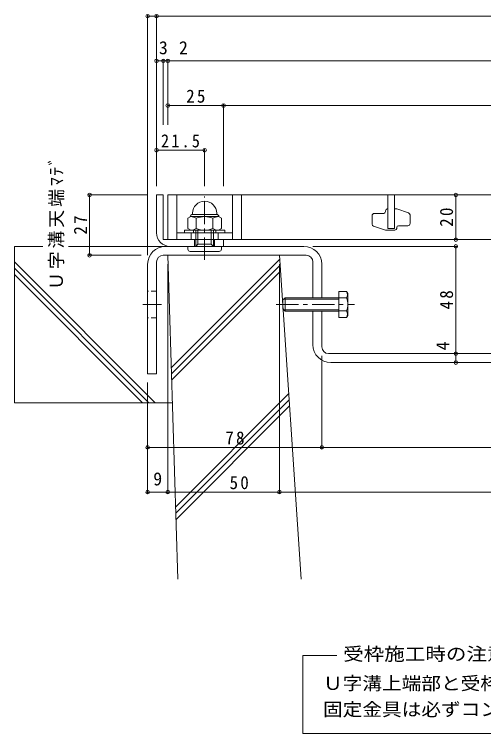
# Model space of a CAD drawing. Units: millimetres on the paper, enlarged 10 times, with parts at other scales. Extents: x -2184 to 2306, y -1959 to 1524.
# Drawn here: x -2184 to -1134, y -1407 to 203 of the extents above; entities that cross this region are included whole.
import ezdxf
from ezdxf.enums import TextEntityAlignment as Align

# ---------------------------------------------------------------- set-up
doc = ezdxf.new("R2010")
doc.units = ezdxf.units.MM
doc.header["$LTSCALE"] = 10
doc.header["$PDMODE"] = 32
doc.header["$PDSIZE"] = 8
doc.linetypes.add('CHAIN1', pattern=[8, 5, -1, 1, -1])
doc.linetypes.add('DASHED1', pattern=[1.8, 1.2, -0.6])
for name, color, linetype, lineweight in [('D-1_躯体', 2, 'Continuous', 9), ('D-2_仕上', 3, 'Continuous', 9), ('D-4_文字', 7, 'Continuous', 9), ('D-5_建具', 7, 'Continuous', 9), ('D-6_間仕切', 6, 'Continuous', 9), ('D-8_ハッチ', 3, 'Continuous', 9), ('D-A_インテリア', 2, 'Continuous', 9), ('D-B_衛生陶器', 2, 'Continuous', 9)]:
    doc.layers.add(name, color=color, linetype=linetype, lineweight=lineweight)
doc.styles.add('ＭＳ ゴシック', font='')
doc.styles.get('ＭＳ ゴシック').set_extended_font_data('MS Gothic')

msp = doc.modelspace()

# ---------------------------------------------------------------- linework, layer by layer
at = {"layer": 'D-1_躯体'}
for p, q in [((-1865.89, -201.37), (-1865.89, -286.37)), ((-1780.89, -316.37), (-1780.89, -301.37)), ((-1735.89, -316.37), (-1735.89, -301.37))]:
    msp.add_line(p, q, dxfattribs=at)
for points in [[(-1850.89, -300.37), (-1850.89, -201.37), (-1865.89, -201.37)], [(-1835.89, -316.37), (-1715.89, -316.37), (-1715.89, -301.37), (-1849.89, -301.37)]]:
    msp.add_lwpolyline(points, dxfattribs=at)
for centre, radius in [((-1835.89, -286.37), 30), ((-1849.89, -300.37), 1)]:
    msp.add_arc(centre, radius, 180, 270, dxfattribs=at)
at = {"layer": 'D-2_仕上'}
for p, q in [((-1840.89, -301.37), (-1840.89, -201.37)), ((-1820.89, -301.37), (-1820.89, -201.37)), ((-1695.89, -301.37), (-1695.89, -201.37)), ((-1675.89, -301.37), (-1675.89, -201.37)), ((-1348.39, -276.37), (-1348.39, -201.37)), ((-1333.39, -201.37), (-1333.39, -276.37)), ((-1353.39, -238.62), (-1353.39, -236.62)), ((-1349.39, -232.62), (-1348.39, -232.62)), ((-1333.39, -232.62), (-1328.39, -232.62)), ((-1328.39, -232.62), (-1301.81, -241.48)), ((-1383.39, -266.51), (-1383.39, -247.62)), ((-1378.39, -242.62), (-1357.39, -242.62)), ((-1298.39, -246.22), (-1298.39, -265.12)), ((-1303.39, -270.12), (-1324.39, -270.12)), ((-1695.89, -286.37), (-1820.89, -286.37)), ((-1788.39, -301.37), (-1788.39, -286.37)), ((-1728.39, -301.37), (-1728.39, -286.37)), ((-1348.39, -276.37), (-1333.39, -276.37)), ((-1328.39, -274.12), (-1328.39, -276.12)), ((159.11, -301.37), (-1840.89, -301.37))]:
    msp.add_line(p, q, dxfattribs=at)
for points in [[(-1840.89, -201.37), (159.11, -201.37), (159.11, -301.37)], [(-1332.39, -280.12), (-1353.39, -280.12), (-1379.98, -271.26)]]:
    msp.add_lwpolyline(points, dxfattribs=at)
for centre, radius, start, end in [((-1357.39, -238.62), 4, 270, 0), ((-1349.39, -236.62), 4, 90, 180), ((-1378.39, -247.62), 5, 90, 180), ((-1303.39, -246.22), 5, 0, 71.56505), ((-1378.39, -266.51), 5, 180, 251.56505), ((-1324.39, -274.12), 4, 90, 180), ((-1303.39, -265.12), 5, 270, 0), ((-1332.39, -276.12), 4, 270, 0)]:
    msp.add_arc(centre, radius, start, end, dxfattribs=at)
at = {"layer": 'D-4_文字'}
for p, q in [((-1885.89, 201.63), (-1885.89, -336.37)), ((-1885.89, 198.63), (-1865.89, 198.63)), ((-1865.89, 201.63), (-1865.89, -181.37)), ((-1865.89, 198.63), (184.11, 198.63)), ((-1865.89, 98.63), (-1850.89, 98.63)), ((-1850.89, 101.63), (-1850.89, -44.19)), ((-1850.89, 98.63), (-1840.89, 98.63)), ((-1840.89, 101.63), (-1840.89, -44.19)), ((-1840.89, 98.63), (159.11, 98.63)), ((-1715.89, 1.63), (-1715.89, -181.37)), ((-1840.89, -1.37), (-1715.89, -1.37)), ((-1715.89, -1.37), (34.11, -1.37)), ((-1865.89, -101.37), (-1758.39, -101.37)), ((-1758.39, -98.37), (-1758.39, -181.37)), ((-2018.89, -201.37), (-1885.89, -201.37)), ((-2015.89, -201.37), (-2015.89, -336.37)), ((-1195.89, -201.37), (-1195.89, -301.37)), ((-1192.89, -316.37), (-1515.89, -316.37)), ((-1195.89, -316.37), (-1195.89, -556.37)), ((-2018.89, -336.37), (-1900.54, -336.37)), ((-1840.89, -869.04), (-1840.89, -356.37)), ((-1590.89, -869.04), (-1590.89, -356.37)), ((-1495.89, -769.15), (-1495.89, -561.37)), ((-1195.89, -556.37), (-1195.89, -576.37)), ((-1885.89, -869.04), (-1885.89, -621.37)), ((-1885.89, -766.15), (-1495.89, -766.15)), ((-1495.89, -766.15), (-185.89, -766.15)), ((-1885.89, -866.04), (-1840.89, -866.04)), ((-1840.89, -866.04), (-1590.89, -866.04)), ((-1590.89, -866.04), (-90.89, -866.04))]:
    msp.add_line(p, q, dxfattribs=at)
for p in [(-1885.89, 198.63), (-1865.89, 198.63), (-1865.89, 98.63), (-1850.89, 98.63), (-1840.89, 98.63), (-1840.89, -1.37), (-1715.89, -1.37), (-1865.89, -101.37), (-1758.39, -101.37), (-2015.89, -201.37), (-1195.89, -201.37), (-1195.89, -301.37), (-1195.89, -316.37), (-2015.89, -336.37), (-1195.89, -556.37), (-1195.89, -576.37), (-1885.89, -766.15), (-1495.89, -766.15), (-1885.89, -866.04), (-1840.89, -866.04), (-1590.89, -866.04)]:
    msp.add_point(p, dxfattribs=at)
at = {"layer": 'D-5_建具'}
for p, q in [((-1538.19, -1231.99), (-1462.1, -1231.99)), ((-1538.19, -1406.6), (-1538.19, -1231.99)), ((-143.6, -1406.6), (-1538.19, -1406.6))]:
    msp.add_line(p, q, dxfattribs=at)
at = {"layer": 'D-6_間仕切'}
for p, q in [((-2184.29, -316.37), (-2184.29, -666.37)), ((-2120.74, -316.37), (-2184.29, -316.37)), ((-1845.94, -316.37), (-2062.89, -316.37)), ((-1840.89, -336.37), (-1590.89, -336.37)), ((-1840.89, -336.37), (-1818.24, -1061.37)), ((-1542.56, -1061.37), (-1590.89, -336.37)), ((-1869.08, -666.37), (-2184.29, -351.16)), ((-1833.03, -588.01), (-1590.3, -345.28)), ((-1883.22, -666.37), (-2184.29, -365.3)), ((-1832.6, -601.72), (-1589.42, -358.54)), ((-1897.37, -666.37), (-2184.29, -379.44)), ((-1832.17, -615.43), (-1588.53, -371.79)), ((-1823.29, -899.73), (-1570.21, -646.65)), ((-1830.58, -666.37), (-2184.29, -666.37)), ((-1822.86, -913.45), (-1569.32, -659.91)), ((-1822.43, -927.16), (-1568.44, -673.17))]:
    msp.add_line(p, q, dxfattribs=at)
at = {"layer": 'D-8_ハッチ'}
for p, q in [((-1845.89, -316.37), (-1535.89, -316.37)), ((-1850.89, -336.37), (-1530.89, -336.37)), ((-1865.89, -601.37), (-1865.89, -351.37)), ((-1515.89, -351.37), (-1515.89, -431.37)), ((-1885.89, -601.37), (-1885.89, -356.37)), ((-1495.89, -356.37), (-1495.89, -431.37)), ((-1515.89, -461.37), (-1515.89, -536.37)), ((-1495.89, -461.37), (-1495.89, -541.37)), ((-1480.89, -556.37), (-200.89, -556.37)), ((-1475.89, -576.37), (-205.89, -576.37)), ((-1885.89, -601.37), (-1865.89, -601.37))]:
    msp.add_line(p, q, dxfattribs=at)
at = {"layer": 'D-8_ハッチ', "linetype": 'DASHED1'}
for p, q in [((-1865.89, -416.37), (-1885.89, -416.37)), ((-1865.89, -476.37), (-1885.89, -476.37))]:
    msp.add_line(p, q, dxfattribs=at)
at = {"layer": 'D-8_ハッチ', "color": 7, "linetype": 'CHAIN1'}
msp.add_line((-1896.54, -446.37), (-1855.25, -446.37), dxfattribs=at)
at = {"layer": 'D-8_ハッチ'}
for centre, radius, start, end in [((-1845.89, -356.37), 40, 90, 180), ((-1535.89, -356.37), 40, 0, 90), ((-1850.89, -351.37), 15, 90, 180), ((-1530.89, -351.37), 15, 0, 90), ((-1475.89, -536.37), 40, 180, 270), ((-1480.89, -541.37), 15, 180, 270)]:
    msp.add_arc(centre, radius, start, end, dxfattribs=at)
at = {"layer": 'D-A_インテリア'}
for p, q in [((-1457.89, -417.5), (-1440.42, -417.5)), ((-1457.89, -417.5), (-1457.89, -475.24)), ((-1440.42, -417.5), (-1437.89, -421.87)), ((-1577.89, -431.37), (-1582.89, -436.37)), ((-1457.89, -434.37), (-1580.89, -434.37)), ((-1577.89, -431.37), (-1577.89, -461.37)), ((-1457.89, -431.37), (-1577.89, -431.37)), ((-1457.89, -431.93), (-1440.42, -431.93)), ((-1437.89, -421.87), (-1437.89, -470.87)), ((-1582.89, -436.37), (-1582.89, -456.37)), ((-1577.89, -461.37), (-1582.89, -456.37)), ((-1457.89, -458.37), (-1580.89, -458.37)), ((-1457.89, -461.37), (-1577.89, -461.37)), ((-1457.89, -460.8), (-1440.42, -460.8)), ((-1457.89, -475.24), (-1440.42, -475.24)), ((-1440.42, -475.24), (-1437.89, -470.87))]:
    msp.add_line(p, q, dxfattribs=at)
at = {"layer": 'D-A_インテリア', "color": 7, "linetype": 'CHAIN1'}
msp.add_line((-1597.89, -446.37), (-1422.89, -446.37), dxfattribs=at)
at = {"layer": 'D-A_インテリア'}
for centre, radius, start, end in [((-1452.92, -424.72), 14.43, 330.00001, 29.99999), ((-1480.47, -446.37), 42.57, 340.18087, 19.81913), ((-1452.92, -468.02), 14.43, 330.00001, 29.99999)]:
    msp.add_arc(centre, radius, start, end, dxfattribs=at)
at = {"layer": 'D-B_衛生陶器', "color": 7, "linetype": 'CHAIN1'}
msp.add_line((-1758.39, -346.78), (-1758.39, -204.74), dxfattribs=at)
at = {"layer": 'D-B_衛生陶器'}
for p, q in [((-1789.41, -249.87), (-1795.92, -253.63)), ((-1795.92, -253.63), (-1795.92, -276.61)), ((-1790.39, -249.87), (-1790.39, -250.44)), ((-1727.38, -249.87), (-1789.41, -249.87)), ((-1785.39, -244.87), (-1785.39, -242.37)), ((-1731.39, -244.87), (-1785.39, -244.87)), ((-1777.16, -253.63), (-1777.16, -276.61)), ((-1739.63, -253.63), (-1739.63, -276.61)), ((-1731.39, -244.87), (-1731.39, -242.37)), ((-1727.38, -249.87), (-1720.87, -253.63)), ((-1726.39, -249.87), (-1726.39, -250.44)), ((-1720.87, -253.63), (-1720.87, -276.61)), ((-1803.39, -280.37), (-1713.39, -280.37)), ((-1789.41, -280.37), (-1795.92, -276.61)), ((-1783.39, -280.37), (-1783.39, -286.37)), ((-1778.39, -316.37), (-1778.39, -280.37)), ((-1773.39, -311.37), (-1773.39, -280.37)), ((-1743.39, -311.37), (-1743.39, -280.37)), ((-1738.39, -316.37), (-1738.39, -280.37)), ((-1733.39, -280.37), (-1733.39, -286.37)), ((-1727.38, -280.37), (-1720.87, -276.61)), ((-1795.89, -322.87), (-1795.89, -316.37)), ((-1778.39, -316.37), (-1773.39, -311.37)), ((-1773.39, -311.37), (-1743.39, -311.37)), ((-1738.39, -316.37), (-1743.39, -311.37)), ((-1720.89, -322.87), (-1720.89, -316.37)), ((-1790.89, -327.87), (-1725.89, -327.87))]:
    msp.add_line(p, q, dxfattribs=at)
msp.add_lwpolyline([(-1713.39, -280.37), (-1713.39, -286.37), (-1803.39, -286.37), (-1803.39, -280.37)], dxfattribs=at)
for centre, radius, start, end in [((-1758.39, -242.37), 27, 0, 180), ((-1785.39, -249.87), 5, 90, 180), ((-1789.41, -271.68), 21.82, 55.84651, 90.00017), ((-1758.39, -298.54), 48.67, 67.32404, 112.67596), ((-1727.38, -271.68), 21.82, 89.99983, 124.15349), ((-1731.39, -249.87), 5, 0, 90), ((-1789.41, -258.55), 21.82, 269.99983, 304.15349), ((-1758.39, -231.7), 48.67, 247.32404, 292.67596), ((-1727.38, -258.55), 21.82, 235.84651, 270.00017), ((-1790.89, -322.87), 5, 180, 270), ((-1725.89, -322.87), 5, 270, 0)]:
    msp.add_arc(centre, radius, start, end, dxfattribs=at)

# ---------------------------------------------------------------- texts
at = {"layer": 'D-4_文字', "color": 2, "style": 'ＭＳ ゴシック'}
for s, p in [('3', (-1860.79, 104.63)), ('2', (-1815.73, 104.63)), ('9', (-1873.39, -860.04))]:
    msp.add_text(s, height=29.33, dxfattribs=at).set_placement(p, align=Align.BOTTOM_LEFT)
msp.add_text('4', height=29.33, rotation=90, dxfattribs=at).set_placement((-1201.89, -549.23), align=Align.BOTTOM_LEFT)
at = {"layer": 'D-4_文字', "color": 2, "char_height": 29.33, "attachment_point": 7, "style": 'ＭＳ ゴシック'}
for s, insert in [('\\T1.27;\\W0.95;25', (-1799.64, 4.63)), ('\\T1.28;\\W0.9;21.5', (-1855.89, -95.37)), ('\\T1.27;\\W0.95;78', (-1712.14, -760.15)), ('\\T1.27;\\W0.95;50', (-1702.51, -860.04))]:
    msp.add_mtext(s, dxfattribs=dict(at, insert=insert))
at = {"layer": 'D-4_文字', "color": 2, "char_height": 29.33, "attachment_point": 7, "rotation": 90, "style": 'ＭＳ ゴシック'}
for s, insert in [('\\T1.16;Ｕ字溝天端ﾏﾃﾞ', (-2072.51, -413.87)), ('\\T1.27;\\W0.95;20', (-1201.89, -272.62)), ('\\T1.27;\\W0.95;27', (-2021.89, -290.12)), ('\\T1.27;\\W0.95;48', (-1201.89, -457.62))]:
    msp.add_mtext(s, dxfattribs=dict(at, insert=insert))
at = {"layer": 'D-5_建具', "color": 2, "style": 'ＭＳ ゴシック'}
for s, width, p in [('受枠施工時の注意事項', 1.15, (-1448.22, -1251.83)), ('Ｕ字溝上端部と受枠下部とのすきまはモルタル等で埋めて下さい。', 1.1, (-1493.22, -1317.53)), ('固定金具は必ずコンクリート等で固定して下さい。', 1.1, (-1493.22, -1375.84))]:
    msp.add_text(s, height=29.33, dxfattribs=dict(at, width=width)).set_placement(p, align=Align.BOTTOM_LEFT)

doc.saveas('drawing.dxf')
